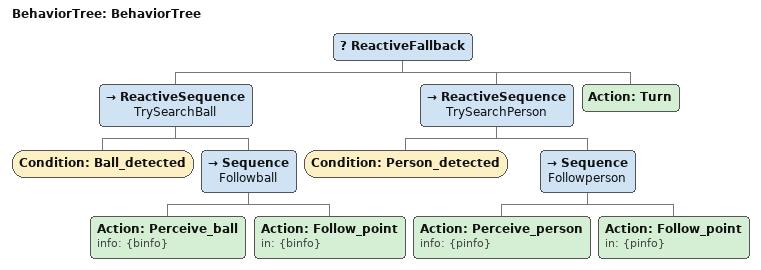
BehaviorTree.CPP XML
<?xml version="1.0"?>
<root main_tree_to_execute="BehaviorTree">
    <BehaviorTree ID="BehaviorTree">
        <ReactiveFallback>
            <ReactiveSequence name="TrySearchBall">
                <Condition ID="Ball_detected"/>
                <Sequence name="Followball">
                    <Action ID="Perceive_ball" info="{binfo}"/>
                    <Action ID="Follow_point" in="{binfo}"/>
                </Sequence>
            </ReactiveSequence>
            <ReactiveSequence name="TrySearchPerson">
                <Condition ID="Person_detected"/>
                <Sequence name="Followperson">
                    <Action ID="Perceive_person" info="{pinfo}"/>
                    <Action ID="Follow_point" in="{pinfo}"/>
                </Sequence>
            </ReactiveSequence>
            <Action ID="Turn"/>
        </ReactiveFallback>
    </BehaviorTree>
</root>
